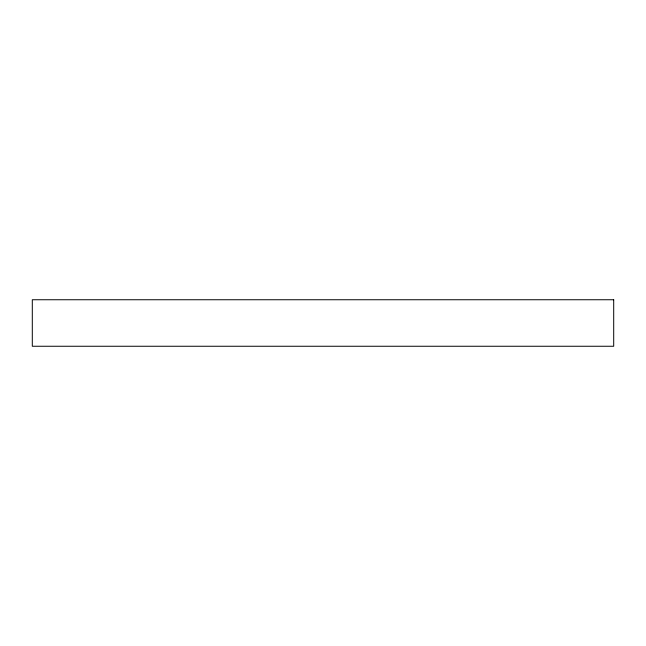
<?xml version="1.0" encoding="UTF-8"?>
<svg xmlns="http://www.w3.org/2000/svg" width="646" height="646" viewBox="0 0 646 646"><rect width="100%" height="100%" fill="white"/><g stroke="black" fill="none" stroke-linecap="round" stroke-linejoin="round"><path stroke-width="0.97" d="M613.7 299.744L32.3 299.744L32.3 346.256L613.7 346.256L613.7 299.744"/></g></svg>
